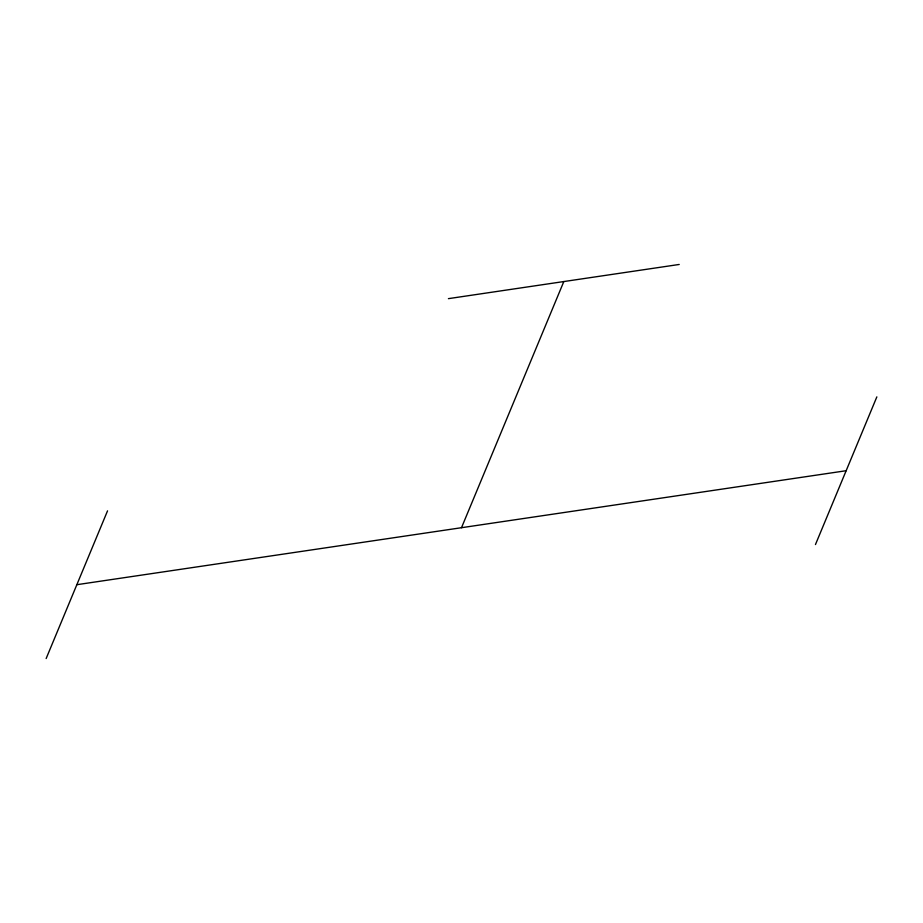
<?xml version="1.0" encoding="UTF-8"?>
<svg xmlns="http://www.w3.org/2000/svg" width="923" height="923" viewBox="0 0 923 923"><rect width="100%" height="100%" fill="white"/><g stroke="black" fill="none" stroke-linecap="round" stroke-linejoin="round"><path stroke-width="1.38" d="M46.15 658.537L107.541 510.846M461.5 527.702L563.815 281.561M815.459 544.558L876.85 396.878M448.416 298.648L679.213 264.463M76.84 584.697L846.16 470.718"/></g></svg>
